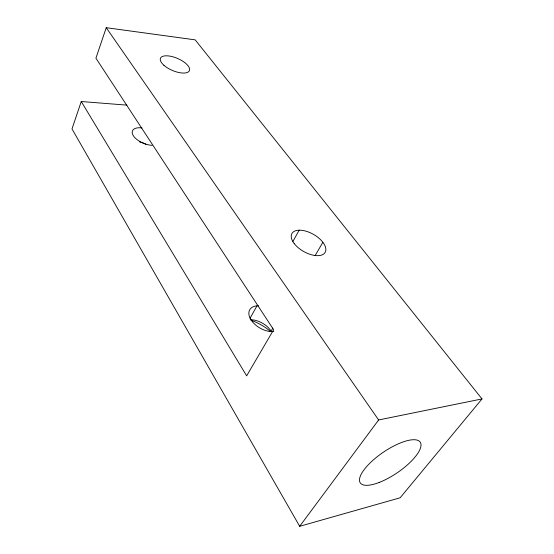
<?xml version="1.0" encoding="UTF-8"?>
<svg xmlns="http://www.w3.org/2000/svg" width="554" height="554" viewBox="0 0 554 554"><rect width="100%" height="100%" fill="white"/><g stroke="black" fill="none" stroke-linecap="round" stroke-linejoin="round"><path stroke-width="0.83" d="M81.258 101.52L71.992 128.902L299.679 526.3L400.133 497.79L482.008 398.935L195.188 39.86L106.236 27.7L95.918 58.198L273.641 329.727L246.655 375.854L81.258 101.52L126.914 105.135M250.006 318.349L256.994 305.829M292.914 241.412L299.181 230.18M272.797 328.127L271.093 331.043A17.659 10.872 30.3 0 0 250.678 319.755M315.081 255.65L322.871 242.306M299.679 526.3L378.631 419.967L482.008 398.935M106.236 27.7L378.631 419.967M273.787 331.527A17.887 10.734 30.2 0 1 250.747 319.381A17.887 10.734 30.2 0 1 258.496 305.773M139.525 141.866A14.736 7.41 22.3 0 1 145.882 144.227M152.101 145.335A14.889 7.278 22.4 0 1 133.133 135.384A14.889 7.278 22.4 0 1 141.983 127.905M251.059 320.288A39.971 25.221 30.5 0 1 270.477 331.403M379.199 482.444A36.232 12.403 -34.2 0 0 420.645 442.958A36.232 12.403 -34.2 0 0 370.91 462.168A36.232 12.403 -34.2 0 0 379.199 482.444M163.949 65.303A15.734 6.537 23.2 0 0 188.866 71.452A15.734 6.537 23.2 0 0 171.996 56.563A15.734 6.537 23.2 0 0 163.949 65.303M294.243 243.608A19.113 9.868 29.5 0 0 324.159 253.607A19.113 9.868 29.5 0 0 307.193 231.558A19.113 9.868 29.5 0 0 294.243 243.608"/></g></svg>
